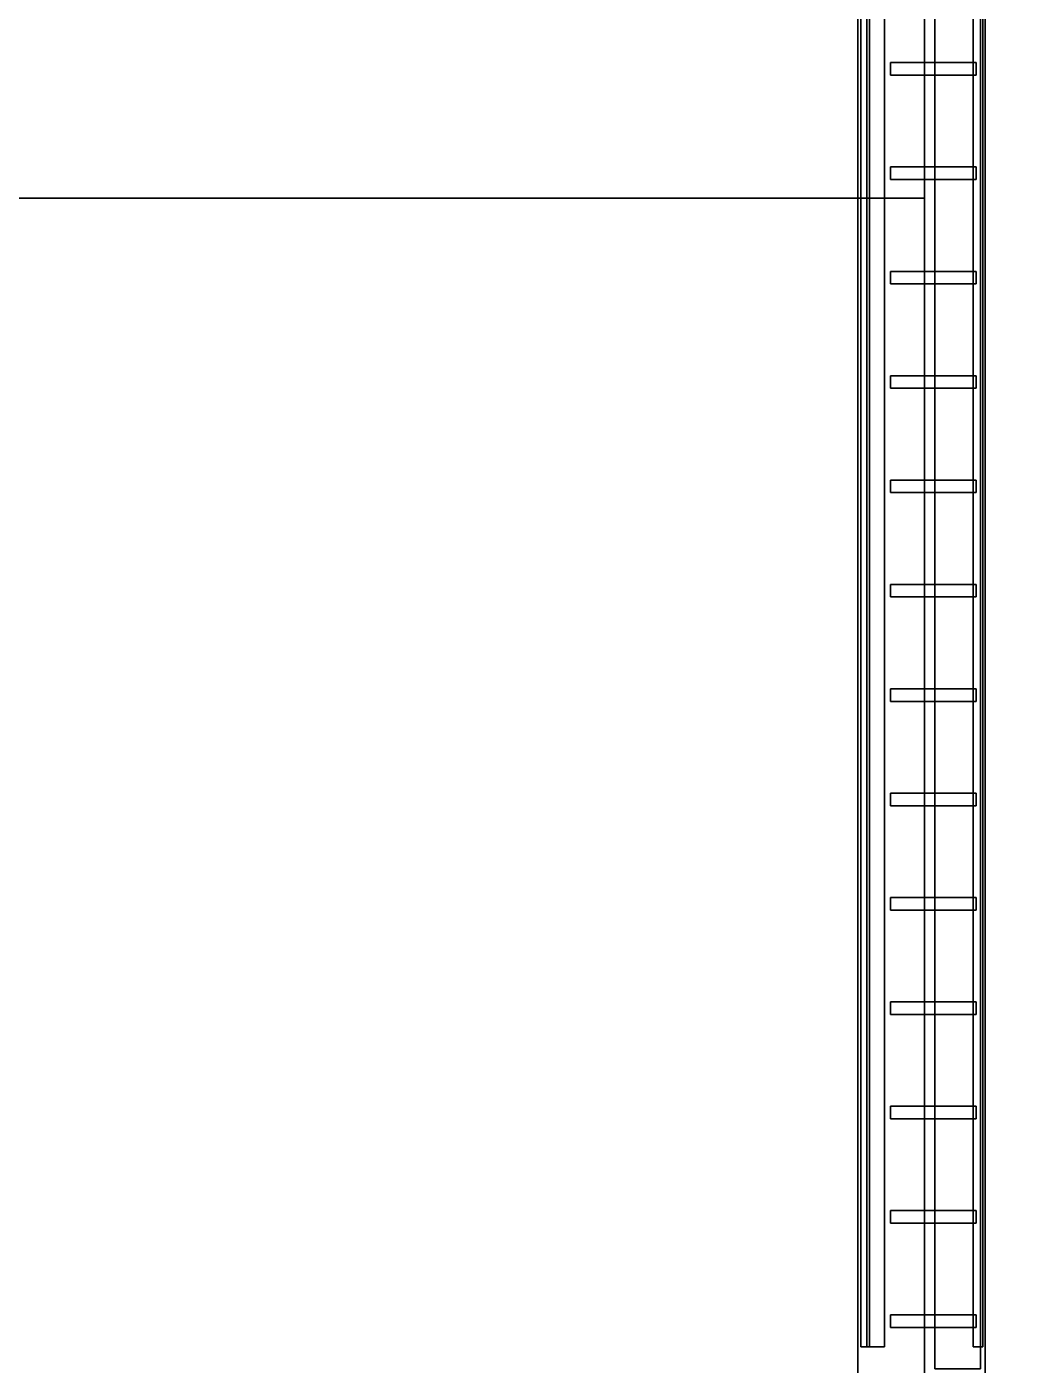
# Model space of a CAD drawing. Header units: metres. Extents: x -0.1 to 82.2, y -0.1 to 82.7.
# Drawn here: x 57.58 to 64.23, y 27.58 to 36.62 of the extents above; entities that cross this region are included whole.
import ezdxf

# ---------------------------------------------------------------- set-up
doc = ezdxf.new("R2010")
doc.units = ezdxf.units.M
for name, color, linetype in [('Floor_Plates', 7, 'CONTINUOUS'), ('Podium_Fins', 7, 'CONTINUOUS'), ('Podium_Glazing', 7, 'CONTINUOUS'), ('Podium_Terrace', 7, 'CONTINUOUS'), ('Podium_Walls', 7, 'CONTINUOUS'), ('Site_Plaza', 7, 'CONTINUOUS')]:
    doc.layers.add(name, color=color, linetype=linetype)

msp = doc.modelspace()

# ---------------------------------------------------------------- linework, layer by layer
at = {"layer": 'Floor_Plates'}
for points in [[(18.8, 26.8, 4.72), (18.8, 70.7, 4.72), (63.2, 70.7, 4.72), (63.2, 26.8, 4.72)], [(18.8, 26.8, 5), (63.2, 26.8, 5), (63.2, 70.7, 5), (18.8, 70.7, 5)], [(18.8, 26.8, 8.92), (18.8, 70.7, 8.92), (63.2, 70.7, 8.92), (63.2, 26.8, 8.92)], [(18.8, 26.8, 9.2), (63.2, 26.8, 9.2), (63.2, 70.7, 9.2), (18.8, 70.7, 9.2)], [(18.8, 26.8, 13.12), (18.8, 70.7, 13.12), (63.2, 70.7, 13.12), (63.2, 26.8, 13.12)], [(18.8, 26.8, 13.4), (63.2, 26.8, 13.4), (63.2, 70.7, 13.4), (18.8, 70.7, 13.4)], [(63.2, 26.8, 4.72), (63.2, 70.7, 4.72), (63.2, 70.7, 5), (63.2, 26.8, 5)], [(63.2, 26.8, 8.92), (63.2, 70.7, 8.92), (63.2, 70.7, 9.2), (63.2, 26.8, 9.2)], [(63.2, 26.8, 13.12), (63.2, 70.7, 13.12), (63.2, 70.7, 13.4), (63.2, 26.8, 13.4)]]:
    msp.add_3dface(points, dxfattribs=at)
at = {"layer": 'Podium_Fins'}
for points in [[(63.98, 27.7, 4.965), (63.98, 27.7, 5.035), (63.98, 69.8, 5.035), (63.98, 69.8, 4.965)], [(63.98, 27.7, 4.965), (63.98, 69.8, 4.965), (64.045, 69.8, 4.965), (64.045, 27.7, 4.965)], [(63.98, 27.7, 5.035), (64.045, 27.7, 5.035), (64.045, 69.8, 5.035), (63.98, 69.8, 5.035)], [(63.98, 27.7, 9.165), (63.98, 27.7, 9.235), (63.98, 69.8, 9.235), (63.98, 69.8, 9.165)], [(63.98, 27.7, 9.165), (63.98, 69.8, 9.165), (64.045, 69.8, 9.165), (64.045, 27.7, 9.165)], [(63.98, 27.7, 9.235), (64.045, 27.7, 9.235), (64.045, 69.8, 9.235), (63.98, 69.8, 9.235)], [(63.98, 27.7, 13.365), (63.98, 27.7, 13.435), (63.98, 69.8, 13.435), (63.98, 69.8, 13.365)], [(63.98, 27.7, 13.365), (63.98, 69.8, 13.365), (64.045, 69.8, 13.365), (64.045, 27.7, 13.365)], [(63.98, 27.7, 13.435), (64.045, 27.7, 13.435), (64.045, 69.8, 13.435), (63.98, 69.8, 13.435)], [(64.045, 27.7, 4.965), (64.045, 69.8, 4.965), (64.045, 69.8, 5.035), (64.045, 27.7, 5.035)], [(64.045, 27.7, 9.165), (64.045, 69.8, 9.165), (64.045, 69.8, 9.235), (64.045, 27.7, 9.235)], [(64.045, 27.7, 13.365), (64.045, 69.8, 13.365), (64.045, 69.8, 13.435), (64.045, 27.7, 13.435)], [(63.42, 36.29, 0.28), (63.42, 36.29, 5.18), (63.42, 36.375, 5.18), (63.42, 36.375, 0.28)], [(63.42, 36.375, 0.28), (63.42, 36.375, 5.18), (64, 36.375, 5.18), (64, 36.375, 0.28)], [(63.42, 36.29, 0.28), (63.42, 36.375, 0.28), (64, 36.375, 0.28), (64, 36.29, 0.28)], [(63.42, 36.29, 5.18), (64, 36.29, 5.18), (64, 36.375, 5.18), (63.42, 36.375, 5.18)], [(63.42, 36.29, 5.28), (63.42, 36.29, 9.38), (63.42, 36.375, 9.38), (63.42, 36.375, 5.28)], [(63.42, 36.375, 5.28), (63.42, 36.375, 9.38), (64, 36.375, 9.38), (64, 36.375, 5.28)], [(63.42, 36.29, 5.28), (63.42, 36.375, 5.28), (64, 36.375, 5.28), (64, 36.29, 5.28)], [(63.42, 36.29, 9.38), (64, 36.29, 9.38), (64, 36.375, 9.38), (63.42, 36.375, 9.38)], [(63.42, 36.29, 9.48), (63.42, 36.29, 13.58), (63.42, 36.375, 13.58), (63.42, 36.375, 9.48)], [(63.42, 36.375, 9.48), (63.42, 36.375, 13.58), (64, 36.375, 13.58), (64, 36.375, 9.48)], [(63.42, 36.29, 9.48), (63.42, 36.375, 9.48), (64, 36.375, 9.48), (64, 36.29, 9.48)], [(63.42, 36.29, 13.58), (64, 36.29, 13.58), (64, 36.375, 13.58), (63.42, 36.375, 13.58)], [(63.42, 36.29, 13.68), (63.42, 36.29, 17.43), (63.42, 36.375, 17.43), (63.42, 36.375, 13.68)], [(63.42, 36.375, 13.68), (63.42, 36.375, 17.43), (64, 36.375, 17.43), (64, 36.375, 13.68)], [(63.42, 36.29, 13.68), (63.42, 36.375, 13.68), (64, 36.375, 13.68), (64, 36.29, 13.68)], [(63.42, 36.29, 17.43), (64, 36.29, 17.43), (64, 36.375, 17.43), (63.42, 36.375, 17.43)], [(64, 36.29, 0.28), (64, 36.375, 0.28), (64, 36.375, 5.18), (64, 36.29, 5.18)], [(64, 36.29, 5.28), (64, 36.375, 5.28), (64, 36.375, 9.38), (64, 36.29, 9.38)], [(64, 36.29, 9.48), (64, 36.375, 9.48), (64, 36.375, 13.58), (64, 36.29, 13.58)], [(64, 36.29, 13.68), (64, 36.375, 13.68), (64, 36.375, 17.43), (64, 36.29, 17.43)], [(63.42, 36.29, 0.28), (64, 36.29, 0.28), (64, 36.29, 5.18), (63.42, 36.29, 5.18)], [(63.42, 36.29, 5.28), (64, 36.29, 5.28), (64, 36.29, 9.38), (63.42, 36.29, 9.38)], [(63.42, 36.29, 9.48), (64, 36.29, 9.48), (64, 36.29, 13.58), (63.42, 36.29, 13.58)], [(63.42, 36.29, 13.68), (64, 36.29, 13.68), (64, 36.29, 17.43), (63.42, 36.29, 17.43)], [(63.42, 35.585, 0.28), (63.42, 35.585, 5.18), (63.42, 35.67, 5.18), (63.42, 35.67, 0.28)], [(63.42, 35.67, 0.28), (63.42, 35.67, 5.18), (64, 35.67, 5.18), (64, 35.67, 0.28)], [(63.42, 35.585, 0.28), (63.42, 35.67, 0.28), (64, 35.67, 0.28), (64, 35.585, 0.28)], [(63.42, 35.585, 5.18), (64, 35.585, 5.18), (64, 35.67, 5.18), (63.42, 35.67, 5.18)], [(63.42, 35.585, 5.28), (63.42, 35.585, 9.38), (63.42, 35.67, 9.38), (63.42, 35.67, 5.28)], [(63.42, 35.67, 5.28), (63.42, 35.67, 9.38), (64, 35.67, 9.38), (64, 35.67, 5.28)], [(63.42, 35.585, 5.28), (63.42, 35.67, 5.28), (64, 35.67, 5.28), (64, 35.585, 5.28)], [(63.42, 35.585, 9.38), (64, 35.585, 9.38), (64, 35.67, 9.38), (63.42, 35.67, 9.38)], [(63.42, 35.585, 9.48), (63.42, 35.585, 13.58), (63.42, 35.67, 13.58), (63.42, 35.67, 9.48)], [(63.42, 35.67, 9.48), (63.42, 35.67, 13.58), (64, 35.67, 13.58), (64, 35.67, 9.48)], [(63.42, 35.585, 9.48), (63.42, 35.67, 9.48), (64, 35.67, 9.48), (64, 35.585, 9.48)], [(63.42, 35.585, 13.58), (64, 35.585, 13.58), (64, 35.67, 13.58), (63.42, 35.67, 13.58)], [(63.42, 35.585, 13.68), (63.42, 35.585, 17.43), (63.42, 35.67, 17.43), (63.42, 35.67, 13.68)], [(63.42, 35.67, 13.68), (63.42, 35.67, 17.43), (64, 35.67, 17.43), (64, 35.67, 13.68)], [(63.42, 35.585, 13.68), (63.42, 35.67, 13.68), (64, 35.67, 13.68), (64, 35.585, 13.68)], [(63.42, 35.585, 17.43), (64, 35.585, 17.43), (64, 35.67, 17.43), (63.42, 35.67, 17.43)], [(64, 35.585, 0.28), (64, 35.67, 0.28), (64, 35.67, 5.18), (64, 35.585, 5.18)], [(64, 35.585, 5.28), (64, 35.67, 5.28), (64, 35.67, 9.38), (64, 35.585, 9.38)], [(64, 35.585, 9.48), (64, 35.67, 9.48), (64, 35.67, 13.58), (64, 35.585, 13.58)], [(64, 35.585, 13.68), (64, 35.67, 13.68), (64, 35.67, 17.43), (64, 35.585, 17.43)], [(63.42, 35.585, 0.28), (64, 35.585, 0.28), (64, 35.585, 5.18), (63.42, 35.585, 5.18)], [(63.42, 35.585, 5.28), (64, 35.585, 5.28), (64, 35.585, 9.38), (63.42, 35.585, 9.38)], [(63.42, 35.585, 9.48), (64, 35.585, 9.48), (64, 35.585, 13.58), (63.42, 35.585, 13.58)], [(63.42, 35.585, 13.68), (64, 35.585, 13.68), (64, 35.585, 17.43), (63.42, 35.585, 17.43)], [(63.42, 34.88, 0.28), (63.42, 34.88, 5.18), (63.42, 34.965, 5.18), (63.42, 34.965, 0.28)], [(63.42, 34.965, 0.28), (63.42, 34.965, 5.18), (64, 34.965, 5.18), (64, 34.965, 0.28)], [(63.42, 34.88, 0.28), (63.42, 34.965, 0.28), (64, 34.965, 0.28), (64, 34.88, 0.28)], [(63.42, 34.88, 5.18), (64, 34.88, 5.18), (64, 34.965, 5.18), (63.42, 34.965, 5.18)], [(63.42, 34.88, 5.28), (63.42, 34.88, 9.38), (63.42, 34.965, 9.38), (63.42, 34.965, 5.28)], [(63.42, 34.965, 5.28), (63.42, 34.965, 9.38), (64, 34.965, 9.38), (64, 34.965, 5.28)], [(63.42, 34.88, 5.28), (63.42, 34.965, 5.28), (64, 34.965, 5.28), (64, 34.88, 5.28)], [(63.42, 34.88, 9.38), (64, 34.88, 9.38), (64, 34.965, 9.38), (63.42, 34.965, 9.38)], [(63.42, 34.88, 9.48), (63.42, 34.88, 13.58), (63.42, 34.965, 13.58), (63.42, 34.965, 9.48)], [(63.42, 34.965, 9.48), (63.42, 34.965, 13.58), (64, 34.965, 13.58), (64, 34.965, 9.48)], [(63.42, 34.88, 9.48), (63.42, 34.965, 9.48), (64, 34.965, 9.48), (64, 34.88, 9.48)], [(63.42, 34.88, 13.58), (64, 34.88, 13.58), (64, 34.965, 13.58), (63.42, 34.965, 13.58)], [(63.42, 34.88, 13.68), (63.42, 34.88, 17.43), (63.42, 34.965, 17.43), (63.42, 34.965, 13.68)], [(63.42, 34.965, 13.68), (63.42, 34.965, 17.43), (64, 34.965, 17.43), (64, 34.965, 13.68)], [(63.42, 34.88, 13.68), (63.42, 34.965, 13.68), (64, 34.965, 13.68), (64, 34.88, 13.68)], [(63.42, 34.88, 17.43), (64, 34.88, 17.43), (64, 34.965, 17.43), (63.42, 34.965, 17.43)], [(64, 34.88, 0.28), (64, 34.965, 0.28), (64, 34.965, 5.18), (64, 34.88, 5.18)], [(64, 34.88, 5.28), (64, 34.965, 5.28), (64, 34.965, 9.38), (64, 34.88, 9.38)], [(64, 34.88, 9.48), (64, 34.965, 9.48), (64, 34.965, 13.58), (64, 34.88, 13.58)], [(64, 34.88, 13.68), (64, 34.965, 13.68), (64, 34.965, 17.43), (64, 34.88, 17.43)], [(63.42, 34.88, 0.28), (64, 34.88, 0.28), (64, 34.88, 5.18), (63.42, 34.88, 5.18)], [(63.42, 34.88, 5.28), (64, 34.88, 5.28), (64, 34.88, 9.38), (63.42, 34.88, 9.38)], [(63.42, 34.88, 9.48), (64, 34.88, 9.48), (64, 34.88, 13.58), (63.42, 34.88, 13.58)], [(63.42, 34.88, 13.68), (64, 34.88, 13.68), (64, 34.88, 17.43), (63.42, 34.88, 17.43)], [(63.42, 34.175, 0.28), (63.42, 34.175, 5.18), (63.42, 34.26, 5.18), (63.42, 34.26, 0.28)], [(63.42, 34.26, 0.28), (63.42, 34.26, 5.18), (64, 34.26, 5.18), (64, 34.26, 0.28)], [(63.42, 34.175, 0.28), (63.42, 34.26, 0.28), (64, 34.26, 0.28), (64, 34.175, 0.28)], [(63.42, 34.175, 5.18), (64, 34.175, 5.18), (64, 34.26, 5.18), (63.42, 34.26, 5.18)], [(63.42, 34.175, 5.28), (63.42, 34.175, 9.38), (63.42, 34.26, 9.38), (63.42, 34.26, 5.28)], [(63.42, 34.26, 5.28), (63.42, 34.26, 9.38), (64, 34.26, 9.38), (64, 34.26, 5.28)], [(63.42, 34.175, 5.28), (63.42, 34.26, 5.28), (64, 34.26, 5.28), (64, 34.175, 5.28)], [(63.42, 34.175, 9.38), (64, 34.175, 9.38), (64, 34.26, 9.38), (63.42, 34.26, 9.38)], [(63.42, 34.175, 9.48), (63.42, 34.175, 13.58), (63.42, 34.26, 13.58), (63.42, 34.26, 9.48)], [(63.42, 34.26, 9.48), (63.42, 34.26, 13.58), (64, 34.26, 13.58), (64, 34.26, 9.48)], [(63.42, 34.175, 9.48), (63.42, 34.26, 9.48), (64, 34.26, 9.48), (64, 34.175, 9.48)], [(63.42, 34.175, 13.58), (64, 34.175, 13.58), (64, 34.26, 13.58), (63.42, 34.26, 13.58)], [(63.42, 34.175, 13.68), (63.42, 34.175, 17.43), (63.42, 34.26, 17.43), (63.42, 34.26, 13.68)], [(63.42, 34.26, 13.68), (63.42, 34.26, 17.43), (64, 34.26, 17.43), (64, 34.26, 13.68)], [(63.42, 34.175, 13.68), (63.42, 34.26, 13.68), (64, 34.26, 13.68), (64, 34.175, 13.68)], [(63.42, 34.175, 17.43), (64, 34.175, 17.43), (64, 34.26, 17.43), (63.42, 34.26, 17.43)], [(64, 34.175, 0.28), (64, 34.26, 0.28), (64, 34.26, 5.18), (64, 34.175, 5.18)], [(64, 34.175, 5.28), (64, 34.26, 5.28), (64, 34.26, 9.38), (64, 34.175, 9.38)], [(64, 34.175, 9.48), (64, 34.26, 9.48), (64, 34.26, 13.58), (64, 34.175, 13.58)], [(64, 34.175, 13.68), (64, 34.26, 13.68), (64, 34.26, 17.43), (64, 34.175, 17.43)], [(63.42, 34.175, 0.28), (64, 34.175, 0.28), (64, 34.175, 5.18), (63.42, 34.175, 5.18)], [(63.42, 34.175, 5.28), (64, 34.175, 5.28), (64, 34.175, 9.38), (63.42, 34.175, 9.38)], [(63.42, 34.175, 9.48), (64, 34.175, 9.48), (64, 34.175, 13.58), (63.42, 34.175, 13.58)], [(63.42, 34.175, 13.68), (64, 34.175, 13.68), (64, 34.175, 17.43), (63.42, 34.175, 17.43)], [(63.42, 33.47, 0.28), (63.42, 33.47, 5.18), (63.42, 33.555, 5.18), (63.42, 33.555, 0.28)], [(63.42, 33.555, 0.28), (63.42, 33.555, 5.18), (64, 33.555, 5.18), (64, 33.555, 0.28)], [(63.42, 33.47, 0.28), (63.42, 33.555, 0.28), (64, 33.555, 0.28), (64, 33.47, 0.28)], [(63.42, 33.47, 5.18), (64, 33.47, 5.18), (64, 33.555, 5.18), (63.42, 33.555, 5.18)], [(63.42, 33.47, 5.28), (63.42, 33.47, 9.38), (63.42, 33.555, 9.38), (63.42, 33.555, 5.28)], [(63.42, 33.555, 5.28), (63.42, 33.555, 9.38), (64, 33.555, 9.38), (64, 33.555, 5.28)], [(63.42, 33.47, 5.28), (63.42, 33.555, 5.28), (64, 33.555, 5.28), (64, 33.47, 5.28)], [(63.42, 33.47, 9.38), (64, 33.47, 9.38), (64, 33.555, 9.38), (63.42, 33.555, 9.38)], [(63.42, 33.47, 9.48), (63.42, 33.47, 13.58), (63.42, 33.555, 13.58), (63.42, 33.555, 9.48)], [(63.42, 33.555, 9.48), (63.42, 33.555, 13.58), (64, 33.555, 13.58), (64, 33.555, 9.48)], [(63.42, 33.47, 9.48), (63.42, 33.555, 9.48), (64, 33.555, 9.48), (64, 33.47, 9.48)], [(63.42, 33.47, 13.58), (64, 33.47, 13.58), (64, 33.555, 13.58), (63.42, 33.555, 13.58)], [(63.42, 33.47, 13.68), (63.42, 33.47, 17.43), (63.42, 33.555, 17.43), (63.42, 33.555, 13.68)], [(63.42, 33.555, 13.68), (63.42, 33.555, 17.43), (64, 33.555, 17.43), (64, 33.555, 13.68)], [(63.42, 33.47, 13.68), (63.42, 33.555, 13.68), (64, 33.555, 13.68), (64, 33.47, 13.68)], [(63.42, 33.47, 17.43), (64, 33.47, 17.43), (64, 33.555, 17.43), (63.42, 33.555, 17.43)], [(64, 33.47, 0.28), (64, 33.555, 0.28), (64, 33.555, 5.18), (64, 33.47, 5.18)], [(64, 33.47, 5.28), (64, 33.555, 5.28), (64, 33.555, 9.38), (64, 33.47, 9.38)], [(64, 33.47, 9.48), (64, 33.555, 9.48), (64, 33.555, 13.58), (64, 33.47, 13.58)], [(64, 33.47, 13.68), (64, 33.555, 13.68), (64, 33.555, 17.43), (64, 33.47, 17.43)], [(63.42, 33.47, 0.28), (64, 33.47, 0.28), (64, 33.47, 5.18), (63.42, 33.47, 5.18)], [(63.42, 33.47, 5.28), (64, 33.47, 5.28), (64, 33.47, 9.38), (63.42, 33.47, 9.38)], [(63.42, 33.47, 9.48), (64, 33.47, 9.48), (64, 33.47, 13.58), (63.42, 33.47, 13.58)], [(63.42, 33.47, 13.68), (64, 33.47, 13.68), (64, 33.47, 17.43), (63.42, 33.47, 17.43)], [(63.42, 32.765, 0.28), (63.42, 32.765, 5.18), (63.42, 32.85, 5.18), (63.42, 32.85, 0.28)], [(63.42, 32.85, 0.28), (63.42, 32.85, 5.18), (64, 32.85, 5.18), (64, 32.85, 0.28)], [(63.42, 32.765, 0.28), (63.42, 32.85, 0.28), (64, 32.85, 0.28), (64, 32.765, 0.28)], [(63.42, 32.765, 5.18), (64, 32.765, 5.18), (64, 32.85, 5.18), (63.42, 32.85, 5.18)], [(63.42, 32.765, 5.28), (63.42, 32.765, 9.38), (63.42, 32.85, 9.38), (63.42, 32.85, 5.28)], [(63.42, 32.85, 5.28), (63.42, 32.85, 9.38), (64, 32.85, 9.38), (64, 32.85, 5.28)], [(63.42, 32.765, 5.28), (63.42, 32.85, 5.28), (64, 32.85, 5.28), (64, 32.765, 5.28)], [(63.42, 32.765, 9.38), (64, 32.765, 9.38), (64, 32.85, 9.38), (63.42, 32.85, 9.38)], [(63.42, 32.765, 9.48), (63.42, 32.765, 13.58), (63.42, 32.85, 13.58), (63.42, 32.85, 9.48)], [(63.42, 32.85, 9.48), (63.42, 32.85, 13.58), (64, 32.85, 13.58), (64, 32.85, 9.48)], [(63.42, 32.765, 9.48), (63.42, 32.85, 9.48), (64, 32.85, 9.48), (64, 32.765, 9.48)], [(63.42, 32.765, 13.58), (64, 32.765, 13.58), (64, 32.85, 13.58), (63.42, 32.85, 13.58)], [(63.42, 32.765, 13.68), (63.42, 32.765, 17.43), (63.42, 32.85, 17.43), (63.42, 32.85, 13.68)], [(63.42, 32.85, 13.68), (63.42, 32.85, 17.43), (64, 32.85, 17.43), (64, 32.85, 13.68)], [(63.42, 32.765, 13.68), (63.42, 32.85, 13.68), (64, 32.85, 13.68), (64, 32.765, 13.68)], [(63.42, 32.765, 17.43), (64, 32.765, 17.43), (64, 32.85, 17.43), (63.42, 32.85, 17.43)], [(64, 32.765, 0.28), (64, 32.85, 0.28), (64, 32.85, 5.18), (64, 32.765, 5.18)], [(64, 32.765, 5.28), (64, 32.85, 5.28), (64, 32.85, 9.38), (64, 32.765, 9.38)], [(64, 32.765, 9.48), (64, 32.85, 9.48), (64, 32.85, 13.58), (64, 32.765, 13.58)], [(64, 32.765, 13.68), (64, 32.85, 13.68), (64, 32.85, 17.43), (64, 32.765, 17.43)], [(63.42, 32.765, 0.28), (64, 32.765, 0.28), (64, 32.765, 5.18), (63.42, 32.765, 5.18)], [(63.42, 32.765, 5.28), (64, 32.765, 5.28), (64, 32.765, 9.38), (63.42, 32.765, 9.38)], [(63.42, 32.765, 9.48), (64, 32.765, 9.48), (64, 32.765, 13.58), (63.42, 32.765, 13.58)], [(63.42, 32.765, 13.68), (64, 32.765, 13.68), (64, 32.765, 17.43), (63.42, 32.765, 17.43)], [(63.42, 32.06, 0.28), (63.42, 32.06, 5.18), (63.42, 32.145, 5.18), (63.42, 32.145, 0.28)], [(63.42, 32.145, 0.28), (63.42, 32.145, 5.18), (64, 32.145, 5.18), (64, 32.145, 0.28)], [(63.42, 32.06, 0.28), (63.42, 32.145, 0.28), (64, 32.145, 0.28), (64, 32.06, 0.28)], [(63.42, 32.06, 5.18), (64, 32.06, 5.18), (64, 32.145, 5.18), (63.42, 32.145, 5.18)], [(63.42, 32.06, 5.28), (63.42, 32.06, 9.38), (63.42, 32.145, 9.38), (63.42, 32.145, 5.28)], [(63.42, 32.145, 5.28), (63.42, 32.145, 9.38), (64, 32.145, 9.38), (64, 32.145, 5.28)], [(63.42, 32.06, 5.28), (63.42, 32.145, 5.28), (64, 32.145, 5.28), (64, 32.06, 5.28)], [(63.42, 32.06, 9.38), (64, 32.06, 9.38), (64, 32.145, 9.38), (63.42, 32.145, 9.38)], [(63.42, 32.06, 9.48), (63.42, 32.06, 13.58), (63.42, 32.145, 13.58), (63.42, 32.145, 9.48)], [(63.42, 32.145, 9.48), (63.42, 32.145, 13.58), (64, 32.145, 13.58), (64, 32.145, 9.48)], [(63.42, 32.06, 9.48), (63.42, 32.145, 9.48), (64, 32.145, 9.48), (64, 32.06, 9.48)], [(63.42, 32.06, 13.58), (64, 32.06, 13.58), (64, 32.145, 13.58), (63.42, 32.145, 13.58)], [(63.42, 32.06, 13.68), (63.42, 32.06, 17.43), (63.42, 32.145, 17.43), (63.42, 32.145, 13.68)], [(63.42, 32.145, 13.68), (63.42, 32.145, 17.43), (64, 32.145, 17.43), (64, 32.145, 13.68)], [(63.42, 32.06, 13.68), (63.42, 32.145, 13.68), (64, 32.145, 13.68), (64, 32.06, 13.68)], [(63.42, 32.06, 17.43), (64, 32.06, 17.43), (64, 32.145, 17.43), (63.42, 32.145, 17.43)], [(64, 32.06, 0.28), (64, 32.145, 0.28), (64, 32.145, 5.18), (64, 32.06, 5.18)], [(64, 32.06, 5.28), (64, 32.145, 5.28), (64, 32.145, 9.38), (64, 32.06, 9.38)], [(64, 32.06, 9.48), (64, 32.145, 9.48), (64, 32.145, 13.58), (64, 32.06, 13.58)], [(64, 32.06, 13.68), (64, 32.145, 13.68), (64, 32.145, 17.43), (64, 32.06, 17.43)], [(63.42, 32.06, 0.28), (64, 32.06, 0.28), (64, 32.06, 5.18), (63.42, 32.06, 5.18)], [(63.42, 32.06, 5.28), (64, 32.06, 5.28), (64, 32.06, 9.38), (63.42, 32.06, 9.38)], [(63.42, 32.06, 9.48), (64, 32.06, 9.48), (64, 32.06, 13.58), (63.42, 32.06, 13.58)], [(63.42, 32.06, 13.68), (64, 32.06, 13.68), (64, 32.06, 17.43), (63.42, 32.06, 17.43)], [(63.42, 31.355, 0.28), (63.42, 31.355, 5.18), (63.42, 31.44, 5.18), (63.42, 31.44, 0.28)], [(63.42, 31.44, 0.28), (63.42, 31.44, 5.18), (64, 31.44, 5.18), (64, 31.44, 0.28)], [(63.42, 31.355, 0.28), (63.42, 31.44, 0.28), (64, 31.44, 0.28), (64, 31.355, 0.28)], [(63.42, 31.355, 5.18), (64, 31.355, 5.18), (64, 31.44, 5.18), (63.42, 31.44, 5.18)], [(63.42, 31.355, 5.28), (63.42, 31.355, 9.38), (63.42, 31.44, 9.38), (63.42, 31.44, 5.28)], [(63.42, 31.44, 5.28), (63.42, 31.44, 9.38), (64, 31.44, 9.38), (64, 31.44, 5.28)], [(63.42, 31.355, 5.28), (63.42, 31.44, 5.28), (64, 31.44, 5.28), (64, 31.355, 5.28)], [(63.42, 31.355, 9.38), (64, 31.355, 9.38), (64, 31.44, 9.38), (63.42, 31.44, 9.38)], [(63.42, 31.355, 9.48), (63.42, 31.355, 13.58), (63.42, 31.44, 13.58), (63.42, 31.44, 9.48)], [(63.42, 31.44, 9.48), (63.42, 31.44, 13.58), (64, 31.44, 13.58), (64, 31.44, 9.48)], [(63.42, 31.355, 9.48), (63.42, 31.44, 9.48), (64, 31.44, 9.48), (64, 31.355, 9.48)], [(63.42, 31.355, 13.58), (64, 31.355, 13.58), (64, 31.44, 13.58), (63.42, 31.44, 13.58)], [(63.42, 31.355, 13.68), (63.42, 31.355, 17.43), (63.42, 31.44, 17.43), (63.42, 31.44, 13.68)], [(63.42, 31.44, 13.68), (63.42, 31.44, 17.43), (64, 31.44, 17.43), (64, 31.44, 13.68)], [(63.42, 31.355, 13.68), (63.42, 31.44, 13.68), (64, 31.44, 13.68), (64, 31.355, 13.68)], [(63.42, 31.355, 17.43), (64, 31.355, 17.43), (64, 31.44, 17.43), (63.42, 31.44, 17.43)], [(64, 31.355, 0.28), (64, 31.44, 0.28), (64, 31.44, 5.18), (64, 31.355, 5.18)], [(64, 31.355, 5.28), (64, 31.44, 5.28), (64, 31.44, 9.38), (64, 31.355, 9.38)], [(64, 31.355, 9.48), (64, 31.44, 9.48), (64, 31.44, 13.58), (64, 31.355, 13.58)], [(64, 31.355, 13.68), (64, 31.44, 13.68), (64, 31.44, 17.43), (64, 31.355, 17.43)], [(63.42, 31.355, 0.28), (64, 31.355, 0.28), (64, 31.355, 5.18), (63.42, 31.355, 5.18)], [(63.42, 31.355, 5.28), (64, 31.355, 5.28), (64, 31.355, 9.38), (63.42, 31.355, 9.38)], [(63.42, 31.355, 9.48), (64, 31.355, 9.48), (64, 31.355, 13.58), (63.42, 31.355, 13.58)], [(63.42, 31.355, 13.68), (64, 31.355, 13.68), (64, 31.355, 17.43), (63.42, 31.355, 17.43)], [(63.42, 30.65, 0.28), (63.42, 30.65, 5.18), (63.42, 30.735, 5.18), (63.42, 30.735, 0.28)], [(63.42, 30.735, 0.28), (63.42, 30.735, 5.18), (64, 30.735, 5.18), (64, 30.735, 0.28)], [(63.42, 30.65, 0.28), (63.42, 30.735, 0.28), (64, 30.735, 0.28), (64, 30.65, 0.28)], [(63.42, 30.65, 5.18), (64, 30.65, 5.18), (64, 30.735, 5.18), (63.42, 30.735, 5.18)], [(63.42, 30.65, 5.28), (63.42, 30.65, 9.38), (63.42, 30.735, 9.38), (63.42, 30.735, 5.28)], [(63.42, 30.735, 5.28), (63.42, 30.735, 9.38), (64, 30.735, 9.38), (64, 30.735, 5.28)], [(63.42, 30.65, 5.28), (63.42, 30.735, 5.28), (64, 30.735, 5.28), (64, 30.65, 5.28)], [(63.42, 30.65, 9.38), (64, 30.65, 9.38), (64, 30.735, 9.38), (63.42, 30.735, 9.38)], [(63.42, 30.65, 9.48), (63.42, 30.65, 13.58), (63.42, 30.735, 13.58), (63.42, 30.735, 9.48)], [(63.42, 30.735, 9.48), (63.42, 30.735, 13.58), (64, 30.735, 13.58), (64, 30.735, 9.48)], [(63.42, 30.65, 9.48), (63.42, 30.735, 9.48), (64, 30.735, 9.48), (64, 30.65, 9.48)], [(63.42, 30.65, 13.58), (64, 30.65, 13.58), (64, 30.735, 13.58), (63.42, 30.735, 13.58)], [(63.42, 30.65, 13.68), (63.42, 30.65, 17.43), (63.42, 30.735, 17.43), (63.42, 30.735, 13.68)], [(63.42, 30.735, 13.68), (63.42, 30.735, 17.43), (64, 30.735, 17.43), (64, 30.735, 13.68)], [(63.42, 30.65, 13.68), (63.42, 30.735, 13.68), (64, 30.735, 13.68), (64, 30.65, 13.68)], [(63.42, 30.65, 17.43), (64, 30.65, 17.43), (64, 30.735, 17.43), (63.42, 30.735, 17.43)], [(64, 30.65, 0.28), (64, 30.735, 0.28), (64, 30.735, 5.18), (64, 30.65, 5.18)], [(64, 30.65, 5.28), (64, 30.735, 5.28), (64, 30.735, 9.38), (64, 30.65, 9.38)], [(64, 30.65, 9.48), (64, 30.735, 9.48), (64, 30.735, 13.58), (64, 30.65, 13.58)], [(64, 30.65, 13.68), (64, 30.735, 13.68), (64, 30.735, 17.43), (64, 30.65, 17.43)], [(63.42, 30.65, 0.28), (64, 30.65, 0.28), (64, 30.65, 5.18), (63.42, 30.65, 5.18)], [(63.42, 30.65, 5.28), (64, 30.65, 5.28), (64, 30.65, 9.38), (63.42, 30.65, 9.38)], [(63.42, 30.65, 9.48), (64, 30.65, 9.48), (64, 30.65, 13.58), (63.42, 30.65, 13.58)], [(63.42, 30.65, 13.68), (64, 30.65, 13.68), (64, 30.65, 17.43), (63.42, 30.65, 17.43)], [(63.42, 29.945, 0.28), (63.42, 29.945, 5.18), (63.42, 30.03, 5.18), (63.42, 30.03, 0.28)], [(63.42, 30.03, 0.28), (63.42, 30.03, 5.18), (64, 30.03, 5.18), (64, 30.03, 0.28)], [(63.42, 29.945, 0.28), (63.42, 30.03, 0.28), (64, 30.03, 0.28), (64, 29.945, 0.28)], [(63.42, 29.945, 5.18), (64, 29.945, 5.18), (64, 30.03, 5.18), (63.42, 30.03, 5.18)], [(63.42, 29.945, 5.28), (63.42, 29.945, 9.38), (63.42, 30.03, 9.38), (63.42, 30.03, 5.28)], [(63.42, 30.03, 5.28), (63.42, 30.03, 9.38), (64, 30.03, 9.38), (64, 30.03, 5.28)], [(63.42, 29.945, 5.28), (63.42, 30.03, 5.28), (64, 30.03, 5.28), (64, 29.945, 5.28)], [(63.42, 29.945, 9.38), (64, 29.945, 9.38), (64, 30.03, 9.38), (63.42, 30.03, 9.38)], [(63.42, 29.945, 9.48), (63.42, 29.945, 13.58), (63.42, 30.03, 13.58), (63.42, 30.03, 9.48)], [(63.42, 30.03, 9.48), (63.42, 30.03, 13.58), (64, 30.03, 13.58), (64, 30.03, 9.48)], [(63.42, 29.945, 9.48), (63.42, 30.03, 9.48), (64, 30.03, 9.48), (64, 29.945, 9.48)], [(63.42, 29.945, 13.58), (64, 29.945, 13.58), (64, 30.03, 13.58), (63.42, 30.03, 13.58)], [(63.42, 29.945, 13.68), (63.42, 29.945, 17.43), (63.42, 30.03, 17.43), (63.42, 30.03, 13.68)], [(63.42, 30.03, 13.68), (63.42, 30.03, 17.43), (64, 30.03, 17.43), (64, 30.03, 13.68)], [(63.42, 29.945, 13.68), (63.42, 30.03, 13.68), (64, 30.03, 13.68), (64, 29.945, 13.68)], [(63.42, 29.945, 17.43), (64, 29.945, 17.43), (64, 30.03, 17.43), (63.42, 30.03, 17.43)], [(64, 29.945, 0.28), (64, 30.03, 0.28), (64, 30.03, 5.18), (64, 29.945, 5.18)], [(64, 29.945, 5.28), (64, 30.03, 5.28), (64, 30.03, 9.38), (64, 29.945, 9.38)], [(64, 29.945, 9.48), (64, 30.03, 9.48), (64, 30.03, 13.58), (64, 29.945, 13.58)], [(64, 29.945, 13.68), (64, 30.03, 13.68), (64, 30.03, 17.43), (64, 29.945, 17.43)], [(63.42, 29.945, 0.28), (64, 29.945, 0.28), (64, 29.945, 5.18), (63.42, 29.945, 5.18)], [(63.42, 29.945, 5.28), (64, 29.945, 5.28), (64, 29.945, 9.38), (63.42, 29.945, 9.38)], [(63.42, 29.945, 9.48), (64, 29.945, 9.48), (64, 29.945, 13.58), (63.42, 29.945, 13.58)], [(63.42, 29.945, 13.68), (64, 29.945, 13.68), (64, 29.945, 17.43), (63.42, 29.945, 17.43)], [(63.42, 29.24, 0.28), (63.42, 29.24, 5.18), (63.42, 29.325, 5.18), (63.42, 29.325, 0.28)], [(63.42, 29.325, 0.28), (63.42, 29.325, 5.18), (64, 29.325, 5.18), (64, 29.325, 0.28)], [(63.42, 29.24, 0.28), (63.42, 29.325, 0.28), (64, 29.325, 0.28), (64, 29.24, 0.28)], [(63.42, 29.24, 5.18), (64, 29.24, 5.18), (64, 29.325, 5.18), (63.42, 29.325, 5.18)], [(63.42, 29.24, 5.28), (63.42, 29.24, 9.38), (63.42, 29.325, 9.38), (63.42, 29.325, 5.28)], [(63.42, 29.325, 5.28), (63.42, 29.325, 9.38), (64, 29.325, 9.38), (64, 29.325, 5.28)], [(63.42, 29.24, 5.28), (63.42, 29.325, 5.28), (64, 29.325, 5.28), (64, 29.24, 5.28)], [(63.42, 29.24, 9.38), (64, 29.24, 9.38), (64, 29.325, 9.38), (63.42, 29.325, 9.38)], [(63.42, 29.24, 9.48), (63.42, 29.24, 13.58), (63.42, 29.325, 13.58), (63.42, 29.325, 9.48)], [(63.42, 29.325, 9.48), (63.42, 29.325, 13.58), (64, 29.325, 13.58), (64, 29.325, 9.48)], [(63.42, 29.24, 9.48), (63.42, 29.325, 9.48), (64, 29.325, 9.48), (64, 29.24, 9.48)], [(63.42, 29.24, 13.58), (64, 29.24, 13.58), (64, 29.325, 13.58), (63.42, 29.325, 13.58)], [(63.42, 29.24, 13.68), (63.42, 29.24, 17.43), (63.42, 29.325, 17.43), (63.42, 29.325, 13.68)], [(63.42, 29.325, 13.68), (63.42, 29.325, 17.43), (64, 29.325, 17.43), (64, 29.325, 13.68)], [(63.42, 29.24, 13.68), (63.42, 29.325, 13.68), (64, 29.325, 13.68), (64, 29.24, 13.68)], [(63.42, 29.24, 17.43), (64, 29.24, 17.43), (64, 29.325, 17.43), (63.42, 29.325, 17.43)], [(64, 29.24, 0.28), (64, 29.325, 0.28), (64, 29.325, 5.18), (64, 29.24, 5.18)], [(64, 29.24, 5.28), (64, 29.325, 5.28), (64, 29.325, 9.38), (64, 29.24, 9.38)], [(64, 29.24, 9.48), (64, 29.325, 9.48), (64, 29.325, 13.58), (64, 29.24, 13.58)], [(64, 29.24, 13.68), (64, 29.325, 13.68), (64, 29.325, 17.43), (64, 29.24, 17.43)], [(63.42, 29.24, 0.28), (64, 29.24, 0.28), (64, 29.24, 5.18), (63.42, 29.24, 5.18)], [(63.42, 29.24, 5.28), (64, 29.24, 5.28), (64, 29.24, 9.38), (63.42, 29.24, 9.38)], [(63.42, 29.24, 9.48), (64, 29.24, 9.48), (64, 29.24, 13.58), (63.42, 29.24, 13.58)], [(63.42, 29.24, 13.68), (64, 29.24, 13.68), (64, 29.24, 17.43), (63.42, 29.24, 17.43)], [(63.42, 28.535, 0.28), (63.42, 28.535, 5.18), (63.42, 28.62, 5.18), (63.42, 28.62, 0.28)], [(63.42, 28.62, 0.28), (63.42, 28.62, 5.18), (64, 28.62, 5.18), (64, 28.62, 0.28)], [(63.42, 28.535, 0.28), (63.42, 28.62, 0.28), (64, 28.62, 0.28), (64, 28.535, 0.28)], [(63.42, 28.535, 5.18), (64, 28.535, 5.18), (64, 28.62, 5.18), (63.42, 28.62, 5.18)], [(63.42, 28.535, 5.28), (63.42, 28.535, 9.38), (63.42, 28.62, 9.38), (63.42, 28.62, 5.28)], [(63.42, 28.62, 5.28), (63.42, 28.62, 9.38), (64, 28.62, 9.38), (64, 28.62, 5.28)], [(63.42, 28.535, 5.28), (63.42, 28.62, 5.28), (64, 28.62, 5.28), (64, 28.535, 5.28)], [(63.42, 28.535, 9.38), (64, 28.535, 9.38), (64, 28.62, 9.38), (63.42, 28.62, 9.38)], [(63.42, 28.535, 9.48), (63.42, 28.535, 13.58), (63.42, 28.62, 13.58), (63.42, 28.62, 9.48)], [(63.42, 28.62, 9.48), (63.42, 28.62, 13.58), (64, 28.62, 13.58), (64, 28.62, 9.48)], [(63.42, 28.535, 9.48), (63.42, 28.62, 9.48), (64, 28.62, 9.48), (64, 28.535, 9.48)], [(63.42, 28.535, 13.58), (64, 28.535, 13.58), (64, 28.62, 13.58), (63.42, 28.62, 13.58)], [(63.42, 28.535, 13.68), (63.42, 28.535, 17.43), (63.42, 28.62, 17.43), (63.42, 28.62, 13.68)], [(63.42, 28.62, 13.68), (63.42, 28.62, 17.43), (64, 28.62, 17.43), (64, 28.62, 13.68)], [(63.42, 28.535, 13.68), (63.42, 28.62, 13.68), (64, 28.62, 13.68), (64, 28.535, 13.68)], [(63.42, 28.535, 17.43), (64, 28.535, 17.43), (64, 28.62, 17.43), (63.42, 28.62, 17.43)], [(64, 28.535, 0.28), (64, 28.62, 0.28), (64, 28.62, 5.18), (64, 28.535, 5.18)], [(64, 28.535, 5.28), (64, 28.62, 5.28), (64, 28.62, 9.38), (64, 28.535, 9.38)], [(64, 28.535, 9.48), (64, 28.62, 9.48), (64, 28.62, 13.58), (64, 28.535, 13.58)], [(64, 28.535, 13.68), (64, 28.62, 13.68), (64, 28.62, 17.43), (64, 28.535, 17.43)], [(63.42, 28.535, 0.28), (64, 28.535, 0.28), (64, 28.535, 5.18), (63.42, 28.535, 5.18)], [(63.42, 28.535, 5.28), (64, 28.535, 5.28), (64, 28.535, 9.38), (63.42, 28.535, 9.38)], [(63.42, 28.535, 9.48), (64, 28.535, 9.48), (64, 28.535, 13.58), (63.42, 28.535, 13.58)], [(63.42, 28.535, 13.68), (64, 28.535, 13.68), (64, 28.535, 17.43), (63.42, 28.535, 17.43)], [(63.42, 27.83, 0.28), (63.42, 27.83, 5.18), (63.42, 27.915, 5.18), (63.42, 27.915, 0.28)], [(63.42, 27.915, 0.28), (63.42, 27.915, 5.18), (64, 27.915, 5.18), (64, 27.915, 0.28)], [(63.42, 27.83, 0.28), (63.42, 27.915, 0.28), (64, 27.915, 0.28), (64, 27.83, 0.28)], [(63.42, 27.83, 5.18), (64, 27.83, 5.18), (64, 27.915, 5.18), (63.42, 27.915, 5.18)], [(63.42, 27.83, 5.28), (63.42, 27.83, 9.38), (63.42, 27.915, 9.38), (63.42, 27.915, 5.28)], [(63.42, 27.915, 5.28), (63.42, 27.915, 9.38), (64, 27.915, 9.38), (64, 27.915, 5.28)], [(63.42, 27.83, 5.28), (63.42, 27.915, 5.28), (64, 27.915, 5.28), (64, 27.83, 5.28)], [(63.42, 27.83, 9.38), (64, 27.83, 9.38), (64, 27.915, 9.38), (63.42, 27.915, 9.38)], [(63.42, 27.83, 9.48), (63.42, 27.83, 13.58), (63.42, 27.915, 13.58), (63.42, 27.915, 9.48)], [(63.42, 27.915, 9.48), (63.42, 27.915, 13.58), (64, 27.915, 13.58), (64, 27.915, 9.48)], [(63.42, 27.83, 9.48), (63.42, 27.915, 9.48), (64, 27.915, 9.48), (64, 27.83, 9.48)], [(63.42, 27.83, 13.58), (64, 27.83, 13.58), (64, 27.915, 13.58), (63.42, 27.915, 13.58)], [(63.42, 27.83, 13.68), (63.42, 27.83, 17.43), (63.42, 27.915, 17.43), (63.42, 27.915, 13.68)], [(63.42, 27.915, 13.68), (63.42, 27.915, 17.43), (64, 27.915, 17.43), (64, 27.915, 13.68)], [(63.42, 27.83, 13.68), (63.42, 27.915, 13.68), (64, 27.915, 13.68), (64, 27.83, 13.68)], [(63.42, 27.83, 17.43), (64, 27.83, 17.43), (64, 27.915, 17.43), (63.42, 27.915, 17.43)], [(64, 27.83, 0.28), (64, 27.915, 0.28), (64, 27.915, 5.18), (64, 27.83, 5.18)], [(64, 27.83, 5.28), (64, 27.915, 5.28), (64, 27.915, 9.38), (64, 27.83, 9.38)], [(64, 27.83, 9.48), (64, 27.915, 9.48), (64, 27.915, 13.58), (64, 27.83, 13.58)], [(64, 27.83, 13.68), (64, 27.915, 13.68), (64, 27.915, 17.43), (64, 27.83, 17.43)], [(63.42, 27.83, 0.28), (64, 27.83, 0.28), (64, 27.83, 5.18), (63.42, 27.83, 5.18)], [(63.42, 27.83, 5.28), (64, 27.83, 5.28), (64, 27.83, 9.38), (63.42, 27.83, 9.38)], [(63.42, 27.83, 9.48), (64, 27.83, 9.48), (64, 27.83, 13.58), (63.42, 27.83, 13.58)], [(63.42, 27.83, 13.68), (64, 27.83, 13.68), (64, 27.83, 17.43), (63.42, 27.83, 17.43)], [(63.98, 27.7, 4.965), (64.045, 27.7, 4.965), (64.045, 27.7, 5.035), (63.98, 27.7, 5.035)], [(63.98, 27.7, 9.165), (64.045, 27.7, 9.165), (64.045, 27.7, 9.235), (63.98, 27.7, 9.235)], [(63.98, 27.7, 13.365), (64.045, 27.7, 13.365), (64.045, 27.7, 13.435), (63.98, 27.7, 13.435)]]:
    msp.add_3dface(points, dxfattribs=at)
at = {"layer": 'Podium_Glazing'}
for points in [[(63.26, 27.7, 0.22), (63.26, 27.7, 17.2), (63.26, 69.8, 17.2), (63.26, 69.8, 0.22)], [(63.26, 27.7, 0.22), (63.26, 69.8, 0.22), (63.28, 69.8, 0.22), (63.28, 27.7, 0.22)], [(63.26, 27.7, 17.2), (63.28, 27.7, 17.2), (63.28, 69.8, 17.2), (63.26, 69.8, 17.2)], [(63.28, 27.7, 0.22), (63.28, 69.8, 0.22), (63.28, 69.8, 17.2), (63.28, 27.7, 17.2)], [(63.26, 27.7, 0.22), (63.28, 27.7, 0.22), (63.28, 27.7, 17.2), (63.26, 27.7, 17.2)]]:
    msp.add_3dface(points, dxfattribs=at)
at = {"layer": 'Podium_Terrace'}
for points in [[(57.04, 35.46, 17.601), (57.04, 67.54, 17.601), (63.65, 67.54, 17.601), (63.65, 35.46, 17.601)], [(57.04, 35.46, 17.655), (63.65, 35.46, 17.655), (63.65, 67.54, 17.655), (57.04, 67.54, 17.655)], [(63.65, 35.46, 17.601), (63.65, 67.54, 17.601), (63.65, 67.54, 17.655), (63.65, 35.46, 17.655)], [(18.35, 26.35, 17.601), (18.35, 35.46, 17.601), (63.65, 35.46, 17.601), (63.65, 26.35, 17.601)], [(18.35, 26.35, 17.655), (63.65, 26.35, 17.655), (63.65, 35.46, 17.655), (18.35, 35.46, 17.655)], [(18.35, 35.46, 17.601), (18.35, 35.46, 17.655), (63.65, 35.46, 17.655), (63.65, 35.46, 17.601)], [(57.04, 35.46, 17.601), (63.65, 35.46, 17.601), (63.65, 35.46, 17.655), (57.04, 35.46, 17.655)], [(63.65, 26.35, 17.601), (63.65, 35.46, 17.601), (63.65, 35.46, 17.655), (63.65, 26.35, 17.655)]]:
    msp.add_3dface(points, dxfattribs=at)
at = {"layer": 'Podium_Walls'}
for points in [[(17.94, 25.94, 17.2), (17.94, 71.56, 17.2), (64.06, 71.56, 17.2), (64.06, 25.94, 17.2)], [(17.94, 25.94, 17.6), (64.06, 25.94, 17.6), (64.06, 71.56, 17.6), (17.94, 71.56, 17.6)], [(64.06, 25.94, 17.2), (64.06, 71.56, 17.2), (64.06, 71.56, 17.6), (64.06, 25.94, 17.6)], [(63.72, 27.55), (63.72, 69.95), (64.03, 69.95), (64.03, 27.55)], [(63.72, 27.55, 0.22), (64.03, 27.55, 0.22), (64.03, 69.95, 0.22), (63.72, 69.95, 0.22)], [(63.72, 27.55), (63.72, 27.55, 0.22), (63.72, 69.95, 0.22), (63.72, 69.95)], [(64.03, 27.55), (64.03, 69.95), (64.03, 69.95, 0.22), (64.03, 27.55, 0.22)], [(63.22, 27.7, 4.91), (63.22, 27.7, 5.09), (63.22, 69.8, 5.09), (63.22, 69.8, 4.91)], [(63.22, 27.7, 4.91), (63.22, 69.8, 4.91), (63.38, 69.8, 4.91), (63.38, 27.7, 4.91)], [(63.22, 27.7, 5.09), (63.38, 27.7, 5.09), (63.38, 69.8, 5.09), (63.22, 69.8, 5.09)], [(63.22, 27.7, 9.11), (63.22, 27.7, 9.29), (63.22, 69.8, 9.29), (63.22, 69.8, 9.11)], [(63.22, 27.7, 9.11), (63.22, 69.8, 9.11), (63.38, 69.8, 9.11), (63.38, 27.7, 9.11)], [(63.22, 27.7, 9.29), (63.38, 27.7, 9.29), (63.38, 69.8, 9.29), (63.22, 69.8, 9.29)], [(63.22, 27.7, 13.31), (63.22, 27.7, 13.49), (63.22, 69.8, 13.49), (63.22, 69.8, 13.31)], [(63.22, 27.7, 13.31), (63.22, 69.8, 13.31), (63.38, 69.8, 13.31), (63.38, 27.7, 13.31)], [(63.22, 27.7, 13.49), (63.38, 27.7, 13.49), (63.38, 69.8, 13.49), (63.22, 69.8, 13.49)], [(63.38, 27.7, 4.91), (63.38, 69.8, 4.91), (63.38, 69.8, 5.09), (63.38, 27.7, 5.09)], [(63.38, 27.7, 9.11), (63.38, 69.8, 9.11), (63.38, 69.8, 9.29), (63.38, 27.7, 9.29)], [(63.38, 27.7, 13.31), (63.38, 69.8, 13.31), (63.38, 69.8, 13.49), (63.38, 27.7, 13.49)], [(63.22, 27.7, 4.91), (63.38, 27.7, 4.91), (63.38, 27.7, 5.09), (63.22, 27.7, 5.09)], [(63.22, 27.7, 9.11), (63.38, 27.7, 9.11), (63.38, 27.7, 9.29), (63.22, 27.7, 9.29)], [(63.22, 27.7, 13.31), (63.38, 27.7, 13.31), (63.38, 27.7, 13.49), (63.22, 27.7, 13.49)]]:
    msp.add_3dface(points, dxfattribs=at)
at = {"layer": 'Site_Plaza'}
for points in [[(-0.15, -0.15, -0.18), (-0.15, 82.65, -0.18), (82.15, 82.65, -0.18), (82.15, -0.15, -0.18)], [(-0.15, -0.15, -0.02), (82.15, -0.15, -0.02), (82.15, 82.65, -0.02), (-0.15, 82.65, -0.02)], [(0, 0, -0.6), (0, 82.5, -0.6), (82, 82.5, -0.6), (82, 0, -0.6)], [(0, 0), (82, 0), (82, 82.5), (0, 82.5)]]:
    msp.add_3dface(points, dxfattribs=at)

doc.saveas('drawing.dxf')
